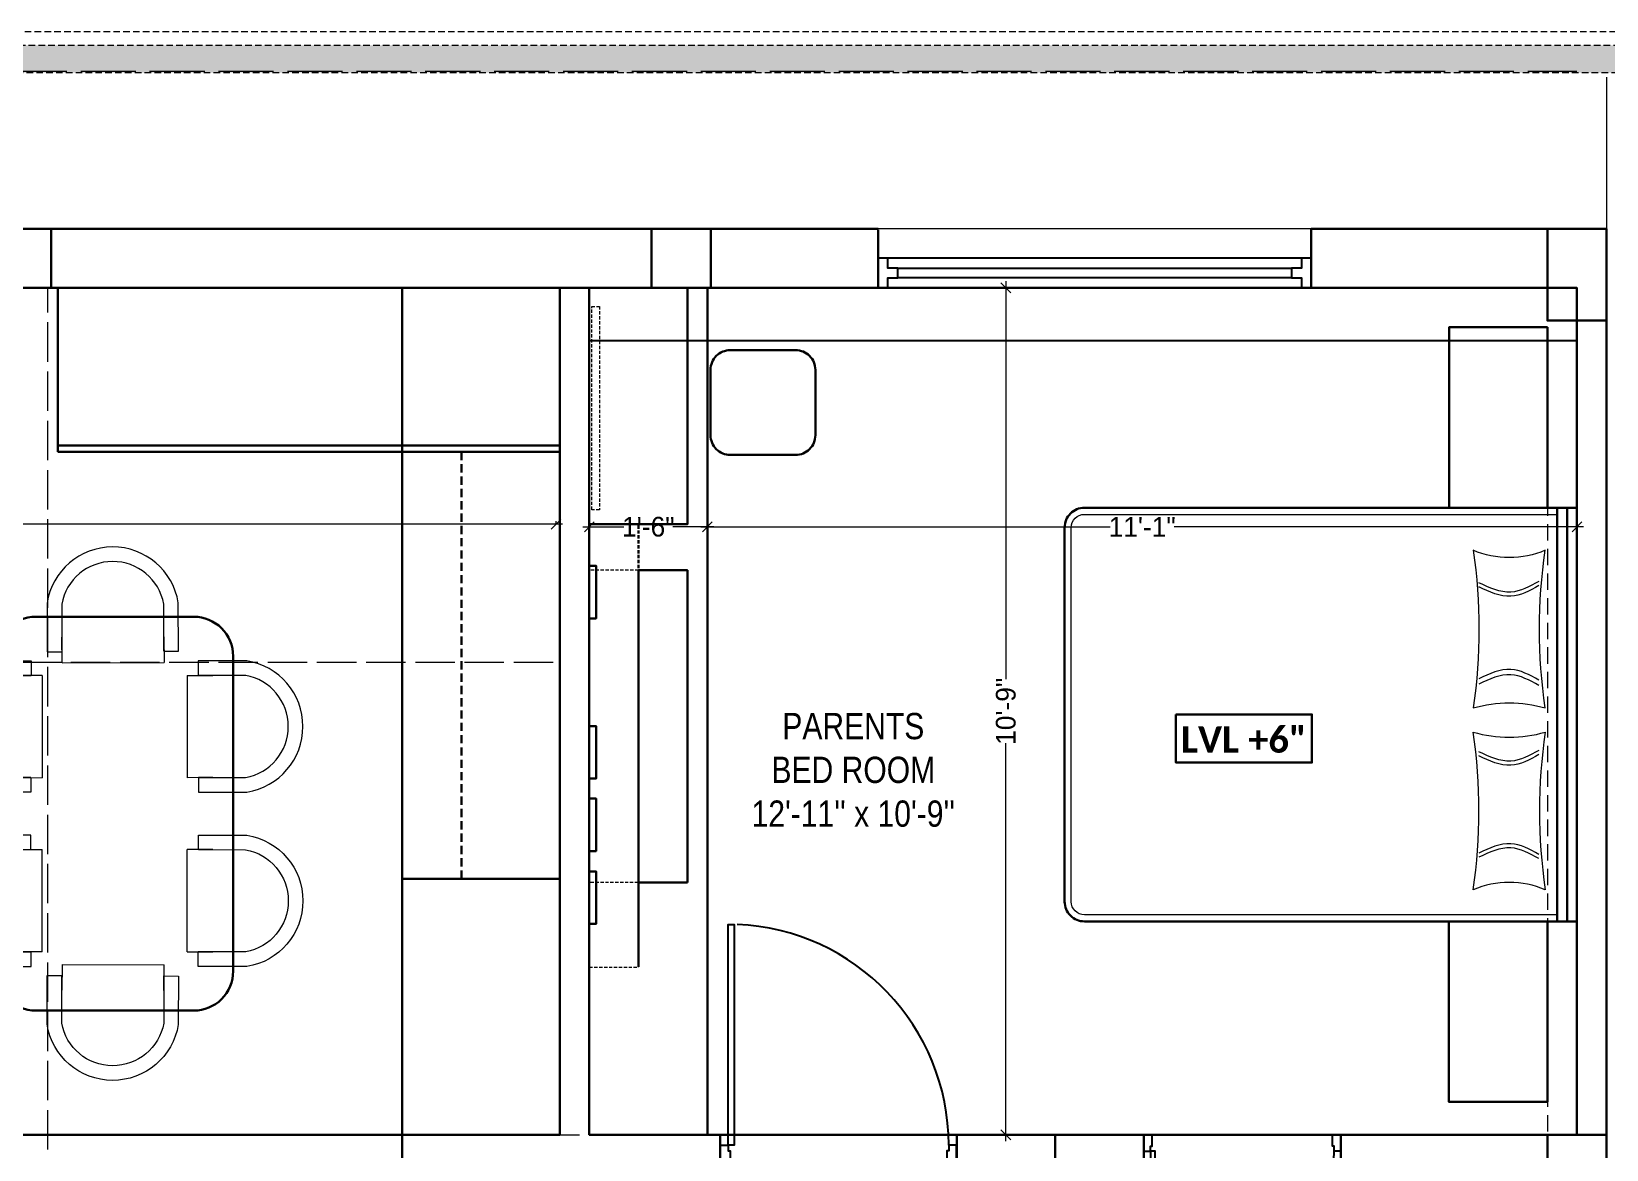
# Model space of a CAD drawing. Header units: millimetres. Extents: x 35877 to 3066687, y -650199 to -40525.
# Drawn here: x 148435.9 to 148675.9, y -180392.4 to -180222.1 of the extents above; entities that cross this region are included whole.
import ezdxf

# ---------------------------------------------------------------- set-up
doc = ezdxf.new("R2010")
doc.units = ezdxf.units.MM
doc.header["$MEASUREMENT"] = 0
doc.header["$PDMODE"] = 35
for name, pattern in [('ACAD_ISO02W100', [15, 12, -3]), ('DASHED', [0.75, 0.5, -0.25]), ('DASHED2', [0.375, 0.25, -0.125]), ('DASHEDX2', [1.5, 1, -0.5]), ('HIDDEN', [0.375, 0.25, -0.125])]:
    doc.linetypes.add(name, pattern=pattern)
doc.layers.get('Defpoints').update_dxf_attribs({"color": 220})
for name, color, linetype in [('AR DOOR', 40, 'Continuous'), ('AR ELE-5', 134, 'Continuous'), ('Labels and Texts', 8, 'Continuous'), ('str coll', 6, 'Continuous')]:
    doc.layers.add(name, color=color, linetype=linetype)
for name, color, linetype, lineweight in [('COLUMN', 1, 'Continuous', 30), ('Dimension', 10, 'DASHEDX2', 20), ('FIRST FLOOR ( TEXT )', 7, 'Continuous', 9), ('FURNITURE', 32, 'Continuous', 9), ('furniture dimensions', 1, 'DASHED', 0), ('GROUND FLOOR', 7, 'Continuous', 9), ('GROUND FLOOR  ( PLINE )', 251, 'Continuous', 30), ('Labelling', 1, 'Continuous', 25), ('NAME PLATE', 7, 'Continuous', 25), ('wall', 7, 'Continuous', 30)]:
    doc.layers.add(name, color=color, linetype=linetype, lineweight=lineweight)
doc.layers.add('XX~SLAB ( PLINE )', color=251, linetype='Continuous', plot=False)
doc.styles.add('century g', font='GOTHIC.TTF')
doc.styles.add('KATHA', font='swissc.ttf')
doc.dimstyles.new('Archana', dxfattribs={"dimtxt": 2, "dimasz": 0.75, "dimexe": 0.5, "dimexo": 0.5, "dimgap": 0, "dimtad": 0, "dimzin": 0, "dimdsep": 46, "dimlunit": 4, "dimtxsty": 'century g', "dimblk": 'OBLIQUE', "dimcen": 0, "dimdle": 1, "dimclrd": 256, "dimclre": 256, "dimclrt": 256, "dimadec": 0, "dimazin": 0, "dimtfac": 1, "dimtofl": 0, "dimtmove": 1, "dimatfit": 3, "dimfxl": 1, "dimfxlon": 1, "dimtolj": 1, "dimtzin": 0, "dimlwd": -1, "dimlwe": -1, "dimarcsym": 0})

# ---------------------------------------------------------------- blocks, each defined once
blk = doc.blocks.new('*U20')
for points in [[(0, 0), (0, 1120), (30, 1120), (30, 0)], [(-40, 0), (0, 0), (0, -30), (10, -30), (10, -100), (-40, -100)], [(1160, 0), (1120, 0), (1120, -30), (1110, -30), (1110, -100), (1160, -100)]]:
    blk.add_lwpolyline(points, close=True)
at = {"layer": 'AR ELE-5', "linetype": 'ByBlock', "ltscale": 15}
blk.add_arc((-1.6, -0.7), 1121.6, 0.03474, 87.62699, dxfattribs=at)
blk = doc.blocks.new('*U25')
for points in [[(-40, 0), (0, 0), (0, 30), (10, 30), (10, 100), (-40, 100)], [(1160, 0), (1120, 0), (1120, 30), (1110, 30), (1110, 100), (1160, 100)], [(0, 0), (0, -1120), (30, -1120), (30, 0)]]:
    blk.add_lwpolyline(points, close=True)
at = {"layer": 'AR ELE-5', "linetype": 'ByBlock', "ltscale": 15}
blk.add_arc((-1.6, 0.7), 1121.6, 272.37301, 359.96526, dxfattribs=at)
blk = doc.blocks.new('SD DSD')
at = {"layer": 'FURNITURE', "color": 9, "true_color": 0xc7c8ca, "transparency": 33554687}
for p, q in [((3348486.7, -514623.32), (3348486.68, -514619.42)), ((3348502.23, -514619.34), (3348502.25, -514623.25)), ((3348486.7, -514623.32), (3348502.25, -514623.25)), ((3348483.69, -514625.26), (3348479.79, -514625.25)), ((3348483.69, -514625.26), (3348483.66, -514640.81)), ((3348505.76, -514625.26), (3348509.66, -514625.25)), ((3348505.76, -514625.26), (3348505.79, -514640.81)), ((3348479.75, -514640.8), (3348483.66, -514640.81)), ((3348509.7, -514640.8), (3348505.79, -514640.81)), ((3348479.75, -514651.77), (3348483.66, -514651.76)), ((3348483.69, -514667.31), (3348483.66, -514651.76)), ((3348505.76, -514667.31), (3348505.79, -514651.76)), ((3348509.7, -514651.77), (3348505.79, -514651.76)), ((3348483.69, -514667.31), (3348479.79, -514667.32)), ((3348505.76, -514667.31), (3348509.66, -514667.32)), ((3348486.7, -514669.25), (3348486.68, -514673.16)), ((3348486.7, -514669.25), (3348502.25, -514669.32)), ((3348502.23, -514673.23), (3348502.25, -514669.32))]:
    blk.add_line(p, q, dxfattribs=at)
at = {"layer": 'FURNITURE', "color": 9, "true_color": 0xc7c8ca, "transparency": 33554687, "flags": 128}
for points in [[(3348502.23, -514621.56), (3348504.46, -514621.55), (3348504.42, -514614.17, 0.853613), (3348484.42, -514614.22), (3348484.46, -514621.65), (3348486.68, -514621.64)], [(3348502.22, -514619.34), (3348502.23, -514621.56), (3348502.2, -514614.36, 0.835758), (3348486.65, -514614.39), (3348486.67, -514619.42), (3348486.68, -514621.64)], [(3348481.97, -514640.8), (3348481.97, -514643.02), (3348474.58, -514643.01, -0.853613), (3348474.58, -514623.01), (3348482.01, -514623.02), (3348482.01, -514625.25)], [(3348507.48, -514640.8), (3348507.48, -514643.02), (3348514.87, -514643.01, 0.853613), (3348514.87, -514623.01), (3348507.44, -514623.02), (3348507.44, -514625.25)], [(3348479.75, -514640.79), (3348481.97, -514640.8), (3348474.77, -514640.78, -0.835758), (3348474.76, -514625.23), (3348479.79, -514625.24), (3348482.01, -514625.25)], [(3348509.7, -514640.79), (3348507.48, -514640.8), (3348514.68, -514640.78, 0.835758), (3348514.69, -514625.23), (3348509.66, -514625.24), (3348507.44, -514625.25)], [(3348481.97, -514651.77), (3348481.97, -514649.55), (3348474.58, -514649.57, 0.853613), (3348474.58, -514669.57), (3348482.01, -514669.55), (3348482.01, -514667.32)], [(3348507.48, -514651.77), (3348507.48, -514649.55), (3348514.87, -514649.57, -0.853613), (3348514.87, -514669.57), (3348507.44, -514669.55), (3348507.44, -514667.32)], [(3348479.75, -514651.78), (3348481.97, -514651.77), (3348474.77, -514651.79, 0.835758), (3348474.76, -514667.34), (3348479.79, -514667.33), (3348482.01, -514667.33)], [(3348509.7, -514651.78), (3348507.48, -514651.77), (3348514.68, -514651.79, -0.835758), (3348514.69, -514667.34), (3348509.66, -514667.33), (3348507.44, -514667.33)], [(3348502.23, -514671.01), (3348504.46, -514671.02), (3348504.42, -514678.4, -0.853613), (3348484.42, -514678.36), (3348484.46, -514670.92), (3348486.68, -514670.93)], [(3348502.22, -514673.23), (3348502.23, -514671.01), (3348502.2, -514678.21, -0.835758), (3348486.65, -514678.18), (3348486.67, -514673.16), (3348486.68, -514670.93)]]:
    blk.add_lwpolyline(points, format="xyb", dxfattribs=at)
at = {"layer": 'FURNITURE', "color": 9, "lineweight": 30, "true_color": 0xc7c8ca, "transparency": 33554687}
blk.add_lwpolyline([(3348506.78, -514676.29), (3348482.68, -514676.29, -0.414214), (3348476.68, -514670.29), (3348476.68, -514622.29, -0.414214), (3348482.68, -514616.29), (3348506.78, -514616.29, -0.414214), (3348512.78, -514622.29), (3348512.78, -514670.29, -0.414214)], format="xyb", close=True, dxfattribs=at)
blk = doc.blocks.new('GF')
at = {"color": 9, "true_color": 0xc7c8ca}
blk.add_lwpolyline([(133536.56, -183540.16), (133537.74, -183540.16), (133537.74, -183571.16), (133536.56, -183571.16)], close=True, dxfattribs=at)
at = {"layer": 'FURNITURE', "color": 9, "lineweight": 30, "true_color": 0xc7c8ca}
for p, q in [((133682.2, -183543.34), (133682.2, -183570.84)), ((133543.67, -183627.92), (133551.14, -183627.92))]:
    blk.add_line(p, q, dxfattribs=at)
at = {"layer": 'FURNITURE', "color": 9, "lineweight": 25, "true_color": 0xc7c8ca}
blk.add_line((133536.2, -183545.34), (133686.7, -183545.34), dxfattribs=at)
at = {"layer": 'FURNITURE', "color": 9, "linetype": 'DASHED', "lineweight": 30, "true_color": 0xc7c8ca}
blk.add_line((133543.67, -183640.78), (133543.67, -183573.36), dxfattribs=at)
at = {"layer": 'FURNITURE', "color": 9, "linetype": 'DASHED', "lineweight": 20, "true_color": 0xc7c8ca}
blk.add_line((133551.14, -183627.92), (133536.2, -183627.92), dxfattribs=at)
at = {"layer": 'FURNITURE', "color": 9, "lineweight": 30, "true_color": 0xc7c8ca}
for points in [[(133536.2, -183537.34), (133551.14, -183537.34), (133551.14, -183573.36), (133536.2, -183573.36)], [(133683.7, -183633.84), (133683.7, -183570.84), (133685.2, -183570.84), (133685.2, -183633.84)], [(133536.2, -183579.68), (133537.23, -183579.68), (133537.23, -183587.68), (133536.2, -183587.68)], [(133536.2, -183604.1), (133537.23, -183604.1), (133537.23, -183612.1), (133536.2, -183612.1)], [(133536.2, -183615.13), (133537.23, -183615.13), (133537.23, -183623.12), (133536.2, -183623.12)], [(133536.2, -183626.23), (133537.23, -183626.23), (133537.23, -183634.23), (133536.2, -183634.23)], [(133682.19, -183633.84), (133667.19, -183633.84), (133667.19, -183661.34), (133682.19, -183661.34)]]:
    blk.add_lwpolyline(points, close=True, dxfattribs=at)
for points in [[(133682.2, -183543.34), (133682.2, -183570.84), (133667.2, -183570.84), (133667.2, -183543.34), (133682.2, -183543.34)], [(133543.67, -183640.78), (133543.67, -183580.36), (133551.14, -183580.36), (133551.14, -183627.92)]]:
    blk.add_lwpolyline(points, dxfattribs=at)
for points in [[(133557.67, -183546.83), (133567.64, -183546.83, -0.414214), (133570.64, -183549.83), (133570.64, -183559.78, -0.414214), (133567.64, -183562.78), (133557.67, -183562.78, -0.414214), (133554.67, -183559.78), (133554.67, -183549.83, -0.414214)], [(133608.63, -183630.84), (133608.63, -183573.84, -0.414214), (133611.63, -183570.84), (133686.7, -183570.84), (133686.7, -183633.84), (133611.63, -183633.84, -0.414214)]]:
    blk.add_lwpolyline(points, format="xyb", close=True, dxfattribs=at)
at = {"layer": 'FURNITURE', "color": 9, "true_color": 0xc7c8ca}
blk.add_lwpolyline([(133609.63, -183630.84), (133609.63, -183573.84, -0.414214), (133611.63, -183571.84), (133683.7, -183571.84), (133683.7, -183632.84), (133611.63, -183632.84, -0.414214)], format="xyb", close=True, dxfattribs=at)
at = {"layer": 'FURNITURE', "color": 9, "linetype": 'DASHED', "lineweight": 20, "true_color": 0xc7c8ca}
blk.add_lwpolyline([(133536.2, -183640.79), (133543.67, -183640.79), (133543.67, -183580.36), (133536.2, -183580.36)], close=True, dxfattribs=at)
at = {"layer": 'Labelling', "color": 9, "linetype": 'DASHED2', "lineweight": 0, "ltscale": 10, "true_color": 0xc7c8ca}
blk.add_line((133682.2, -183543.34), (133682.19, -183667.34), dxfattribs=at)
blk = doc.blocks.new('_Oblique')
at = {"layer": 'wall', "color": 0, "lineweight": -2}
blk.add_line((-0.5, -0.5), (0.5, 0.5), dxfattribs=at)
blk = doc.blocks.new('*D921')
at = {"layer": 'Defpoints', "color": 0, "linetype": 'Continuous', "lineweight": 0, "transparency": 16777216}
for p in [(148284.43, -180283.65), (148515.87, -180297.17), (148515.87, -180297.17)]:
    blk.add_point(p, dxfattribs=at)
at = {"layer": 'furniture dimensions', "color": 5, "linetype": 'ByBlock', "transparency": 16777216}
blk.add_line((148284.43, -180293.17), (148284.43, -180297.67), dxfattribs=at)
at = {"layer": 'furniture dimensions', "color": 5, "linetype": 'Continuous', "transparency": 16777216}
for p, q in [((148283.43, -180297.17), (148395.28, -180297.17)), ((148516.87, -180297.17), (148405.03, -180297.17)), ((148515.87, -180297.17), (148515.87, -180296.67))]:
    blk.add_line(p, q, dxfattribs=at)
at = {"layer": 'furniture dimensions', "color": 5, "linetype": 'Continuous', "transparency": 16777216, "xscale": 1.5, "yscale": 1.5, "zscale": 1.5, "rotation": 180}
blk.add_blockref('_Oblique', (148284.43, -180297.17), dxfattribs=at)
at = {"layer": 'furniture dimensions', "color": 5, "linetype": 'Continuous', "transparency": 16777216, "xscale": 1.5, "yscale": 1.5, "zscale": 1.5}
blk.add_blockref('_Oblique', (148515.87, -180297.17), dxfattribs=at)
at = {"layer": 'furniture dimensions', "linetype": 'Continuous', "lineweight": 0, "transparency": 16777216, "insert": (148400.15, -180297.17), "char_height": 3, "attachment_point": 5, "style": 'century g'}
blk.add_mtext('\\A1;19\'-3"', dxfattribs=at)
blk = doc.blocks.new('*D934')
at = {"layer": 'Defpoints', "color": 0, "linetype": 'Continuous', "lineweight": 0, "transparency": 16777216}
for p in [(148538.93, -180297.55), (148520.93, -180299.44), (148538.93, -180299.44)]:
    blk.add_point(p, dxfattribs=at)
at = {"layer": 'furniture dimensions', "color": 5, "linetype": 'Continuous', "transparency": 16777216}
for p, q in [((148519.93, -180297.55), (148526.21, -180297.55)), ((148539.93, -180297.55), (148533.66, -180297.55)), ((148538.93, -180298.94), (148538.93, -180297.05))]:
    blk.add_line(p, q, dxfattribs=at)
at = {"layer": 'furniture dimensions', "color": 5, "linetype": 'ByBlock', "transparency": 16777216}
blk.add_line((148520.93, -180298.94), (148520.93, -180297.05), dxfattribs=at)
at = {"layer": 'furniture dimensions', "color": 5, "linetype": 'Continuous', "transparency": 16777216, "xscale": 1.5, "yscale": 1.5, "zscale": 1.5, "rotation": 180}
blk.add_blockref('_Oblique', (148520.93, -180297.55), dxfattribs=at)
at = {"layer": 'furniture dimensions', "color": 5, "linetype": 'Continuous', "transparency": 16777216, "xscale": 1.5, "yscale": 1.5, "zscale": 1.5}
blk.add_blockref('_Oblique', (148538.93, -180297.55), dxfattribs=at)
at = {"layer": 'furniture dimensions', "linetype": 'Continuous', "lineweight": 0, "transparency": 16777216, "insert": (148529.93, -180297.55), "char_height": 3, "attachment_point": 5, "style": 'century g'}
blk.add_mtext('\\A1;1\'-6"', dxfattribs=at)
blk = doc.blocks.new('*D935')
at = {"layer": 'Defpoints', "color": 0, "linetype": 'Continuous', "lineweight": 0, "transparency": 16777216}
for p in [(148671.43, -180294.65), (148538.93, -180297.17), (148671.43, -180297.55)]:
    blk.add_point(p, dxfattribs=at)
at = {"layer": 'furniture dimensions', "color": 5, "linetype": 'Continuous', "transparency": 16777216}
for p, q in [((148671.43, -180295.15), (148671.43, -180298.05)), ((148537.93, -180297.55), (148600.31, -180297.55)), ((148672.43, -180297.55), (148610.06, -180297.55))]:
    blk.add_line(p, q, dxfattribs=at)
at = {"layer": 'furniture dimensions', "color": 5, "linetype": 'ByBlock', "transparency": 16777216}
blk.add_line((148538.93, -180297.55), (148538.93, -180298.05), dxfattribs=at)
at = {"layer": 'furniture dimensions', "color": 5, "linetype": 'Continuous', "transparency": 16777216, "xscale": 1.5, "yscale": 1.5, "zscale": 1.5, "rotation": 180}
blk.add_blockref('_Oblique', (148538.93, -180297.55), dxfattribs=at)
at = {"layer": 'furniture dimensions', "color": 5, "linetype": 'Continuous', "transparency": 16777216, "xscale": 1.5, "yscale": 1.5, "zscale": 1.5}
blk.add_blockref('_Oblique', (148671.43, -180297.55), dxfattribs=at)
at = {"layer": 'furniture dimensions', "linetype": 'Continuous', "lineweight": 0, "transparency": 16777216, "insert": (148605.18, -180297.55), "char_height": 3, "attachment_point": 5, "style": 'century g'}
blk.add_mtext('\\A1;11\'-1"', dxfattribs=at)
blk = doc.blocks.new('*D936')
at = {"layer": 'Defpoints', "color": 0, "linetype": 'Continuous', "lineweight": 0, "transparency": 16777216}
for p in [(148580.06, -180261.15), (148582.36, -180390.15), (148584.41, -180390.15)]:
    blk.add_point(p, dxfattribs=at)
at = {"layer": 'furniture dimensions', "color": 5, "linetype": 'ByBlock', "transparency": 16777216}
blk.add_line((148580.56, -180261.15), (148584.91, -180261.15), dxfattribs=at)
at = {"layer": 'furniture dimensions', "color": 5, "linetype": 'Continuous', "transparency": 16777216}
for p, q in [((148584.41, -180260.15), (148584.41, -180320.77)), ((148584.41, -180391.15), (148584.41, -180330.52)), ((148582.86, -180390.15), (148584.91, -180390.15))]:
    blk.add_line(p, q, dxfattribs=at)
at = {"layer": 'furniture dimensions', "color": 5, "linetype": 'Continuous', "transparency": 16777216, "xscale": 1.5, "yscale": 1.5, "zscale": 1.5}
for p, rotation in [((148584.41, -180261.15), 90), ((148584.41, -180390.15), 270)]:
    blk.add_blockref('_Oblique', p, dxfattribs=dict(at, rotation=rotation))
at = {"layer": 'furniture dimensions', "linetype": 'Continuous', "lineweight": 0, "transparency": 16777216, "insert": (148584.41, -180325.65), "char_height": 3, "attachment_point": 5, "rotation": 90, "style": 'century g'}
blk.add_mtext('\\A1;10\'-9"', dxfattribs=at)

msp = doc.modelspace()

# ---------------------------------------------------------------- hatches: boundary and pattern name
at = {"layer": 'Dimension', "true_color": 0xd39e00, "transparency": 33554687}
h = msp.add_hatch(color=42, dxfattribs=at)
h.paths.add_polyline_path([(148202.995, -180643.12), (148798.171, -180643.12), (148798.171, -180224.19), (148202.995, -180224.19)])
h.paths.add_polyline_path([(148207.172, -180638.943), (148793.994, -180638.943), (148793.994, -180228.367), (148207.172, -180228.367)], flags=16)

# ---------------------------------------------------------------- linework, layer by layer
at = {"layer": 'COLUMN', "transparency": 33554687}
for points in [[(148429.934, -180252.146), (148438.934, -180252.146), (148438.934, -180261.146), (148429.934, -180261.146)], [(148530.434, -180252.146), (148539.434, -180252.146), (148539.434, -180261.146), (148530.434, -180261.146)], [(148666.939, -180252.146), (148675.934, -180252.146), (148675.934, -180266.146), (148666.939, -180266.146)], [(148591.934, -180390.146), (148591.934, -180399.146), (148576.934, -180399.146), (148576.934, -180390.146)], [(148666.934, -180390.146), (148675.934, -180390.146), (148675.934, -180405.146), (148666.934, -180405.146)]]:
    msp.add_lwpolyline(points, close=True, dxfattribs=at)
at = {"layer": 'Dimension', "color": 42, "true_color": 0xd39e00, "transparency": 33554687, "elevation": 0.352}
for points in [[(148200.907, -180222.102), (148800.26, -180222.102), (148800.26, -180645.208), (148200.907, -180645.208)], [(148202.995, -180224.19), (148798.171, -180224.19), (148798.171, -180643.12), (148202.995, -180643.12)], [(148207.172, -180228.367), (148793.994, -180228.367), (148793.994, -180638.943), (148207.172, -180638.943)]]:
    msp.add_lwpolyline(points, close=True, dxfattribs=at)
at = {"layer": 'FURNITURE', "color": 9, "lineweight": 30, "true_color": 0xc7c8ca, "transparency": 33554687}
for p, q in [((148439.934, -180261.146), (148439.934, -180286.146)), ((148492.434, -180286.146), (148492.434, -180261.146)), ((148439.934, -180285.146), (148516.434, -180285.146)), ((148465.932, -180285.146), (148440.932, -180285.146)), ((148492.434, -180285.146), (148516.434, -180285.146)), ((148493.434, -180285.146), (148492.434, -180285.146)), ((148465.935, -180286.146), (148439.934, -180286.146)), ((148463.435, -180286.146), (148516.434, -180286.146)), ((148492.434, -180390.146), (148492.434, -180286.146))]:
    msp.add_line(p, q, dxfattribs=at)
at = {"layer": 'FURNITURE', "color": 9, "linetype": 'HIDDEN', "lineweight": 30, "ltscale": 5, "true_color": 0xc7c8ca, "transparency": 33554687}
msp.add_line((148501.434, -180286.146), (148501.434, -180351.145), dxfattribs=at)
at = {"layer": 'FURNITURE', "color": 9, "true_color": 0xc7c8ca, "transparency": 33554687, "elevation": -0.005}
for points in [[(148655.613, -180325.123, -0.1371628), (148666.613, -180325.123, -0.0757258), (148666.613, -180301.123, -0.203137), (148655.613, -180301.123, -0.0741156)], [(148655.613, -180328.828, 0.1371628), (148666.613, -180328.828, 0.0757258), (148666.613, -180352.828, 0.203137), (148655.613, -180352.828, 0.0741156)]]:
    msp.add_lwpolyline(points, format="xyb", close=True, dxfattribs=at)
at = {"layer": 'FURNITURE', "color": 9, "lineweight": 30, "true_color": 0xc7c8ca, "transparency": 33554687}
msp.add_lwpolyline([(148492.434, -180390.146), (148516.434, -180390.146), (148516.434, -180351.145), (148492.434, -180351.145)], close=True, dxfattribs=at)
at = {"layer": 'FURNITURE', "color": 9, "true_color": 0xc7c8ca, "transparency": 33554687}
for points in [[(148665.639, -180305.864, -0.005), (148664.221, -180306.636, -0.005), (148661.228, -180308.267, -0.005), (148658.111, -180306.826, -0.005), (148656.47, -180306.068, -0.005)], [(148665.639, -180306.509, -0.005), (148664.221, -180307.281, -0.005), (148661.228, -180308.912, -0.005), (148658.111, -180307.471, -0.005), (148656.47, -180306.712, -0.005)], [(148665.639, -180320.891, -0.005), (148664.221, -180320.119, -0.005), (148661.228, -180318.488, -0.005), (148658.111, -180319.929, -0.005), (148656.47, -180320.688, -0.005)], [(148665.639, -180321.7, -0.005), (148664.221, -180320.928, -0.005), (148661.228, -180319.297, -0.005), (148658.111, -180320.738, -0.005), (148656.47, -180321.497, -0.005)], [(148665.639, -180331.606, -0.005), (148664.221, -180332.377, -0.005), (148661.228, -180334.008, -0.005), (148658.111, -180332.568, -0.005), (148656.47, -180331.809, -0.005)], [(148665.639, -180332.25, -0.005), (148664.221, -180333.022, -0.005), (148661.228, -180334.653, -0.005), (148658.111, -180333.212, -0.005), (148656.47, -180332.454, -0.005)], [(148665.639, -180347.441, -0.005), (148664.221, -180346.669, -0.005), (148661.228, -180345.038, -0.005), (148658.111, -180346.479, -0.005), (148656.47, -180347.238, -0.005)], [(148665.639, -180348.086, -0.005), (148664.221, -180347.314, -0.005), (148661.228, -180345.683, -0.005), (148658.111, -180347.124, -0.005), (148656.47, -180347.883, -0.005)]]:
    msp.add_open_spline(points, degree=3, knots=[0, 0, 0, 0, 4.5779171, 9.671137, 9.671137, 9.671137, 9.671137], dxfattribs=at)
at = {"layer": 'furniture dimensions', "color": 6, "linetype": 'Continuous', "lineweight": 30, "transparency": 33554687}
msp.add_line((148538.934, -180261.146), (148538.934, -180390.146), dxfattribs=at)
at = {"layer": 'furniture dimensions', "color": 6, "linetype": 'Continuous', "lineweight": 30, "transparency": 33554687, "elevation": 0.119}
msp.add_lwpolyline([(148516.434, -180390.146), (148284.434, -180390.146), (148284.434, -180390.146), (148284.434, -180261.146), (148516.434, -180261.146), (148516.434, -180390.146)], dxfattribs=at)
at = {"layer": 'furniture dimensions', "color": 18, "lineweight": 0, "true_color": 0x000000, "transparency": 33554687}
msp.add_lwpolyline([(148520.934, -180261.146), (148671.434, -180261.146), (148671.434, -180390.146), (148520.934, -180390.146)], close=True, dxfattribs=at)
at = {"layer": 'furniture dimensions', "color": 6, "linetype": 'Continuous', "lineweight": 30, "transparency": 33554687}
msp.add_lwpolyline([(148520.934, -180261.146), (148671.434, -180261.146), (148671.434, -180390.146), (148520.934, -180390.146)], close=True, dxfattribs=at)
at = {"layer": 'GROUND FLOOR', "transparency": 33554687}
for p, q in [((148675.934, -180229.036, 0.352), (148675.934, -180598.434)), ((148675.934, -180252.146), (148275.434, -180252.146)), ((148438.934, -180252.146), (148438.934, -180261.146)), ((148564.934, -180252.297, 0.005), (148564.934, -180261.297, 0.005)), ((148630.934, -180252.146), (148630.934, -180261.146)), ((148512.434, -180261.146), (148429.934, -180261.146)), ((148666.934, -180261.146), (148516.934, -180261.146)), ((148516.434, -180390.146), (148492.434, -180390.146)), ((148492.434, -180394.646), (148492.434, -180390.146)), ((148520.934, -180390.146), (148538.934, -180390.146)), ((148576.934, -180390.146), (148576.934, -180544.646)), ((148605.434, -180390.146), (148576.934, -180390.146)), ((148605.434, -180390.146), (148605.434, -180394.646)), ((148666.934, -180390.146), (148635.438, -180390.145)), ((148635.438, -180390.145), (148635.438, -180394.645))]:
    msp.add_line(p, q, dxfattribs=at)
at = {"layer": 'GROUND FLOOR', "linetype": 'ACAD_ISO02W100', "ltscale": 0.7, "transparency": 33554687}
msp.add_lwpolyline([(148275.434, -180228.146), (148671.434, -180228.146)], dxfattribs=at)
at = {"layer": 'GROUND FLOOR  ( PLINE )', "transparency": 33554687}
for p, q in [((148438.934, -180252.146), (148564.934, -180252.146, 0.005)), ((148438.934, -180261.146), (148438.934, -180252.146)), ((148564.934, -180252.297, 0.005), (148564.934, -180261.297, 0.005)), ((148512.434, -180261.146), (148438.934, -180261.146)), ((148570.934, -180261.146), (148512.434, -180261.146)), ((148516.434, -180390.146), (148516.434, -180261.146)), ((148520.934, -180261.146), (148520.934, -180390.146)), ((148492.434, -180394.646), (148492.434, -180390.146)), ((148492.434, -180390.146), (148516.434, -180390.146)), ((148520.934, -180390.146), (148540.896, -180390.146)), ((148540.896, -180390.146), (148540.896, -180394.713))]:
    msp.add_line(p, q, dxfattribs=at)
msp.add_lwpolyline([(148675.934, -180252.146), (148630.934, -180252.146), (148630.934, -180261.146), (148671.434, -180261.146), (148671.434, -180390.146), (148635.438, -180390.145), (148635.438, -180394.645), (148666.934, -180394.646), (148666.934, -180522.146), (148633.934, -180522.146), (148633.934, -180526.646), (148666.934, -180526.646), (148666.934, -180544.646), (148675.934, -180544.646)], close=True, dxfattribs=at)
msp.add_lwpolyline([(148581.434, -180522.146), (148609.929, -180522.146), (148609.929, -180526.646), (148581.434, -180526.646), (148581.434, -180544.646), (148576.934, -180544.646), (148576.934, -180390.146), (148605.434, -180390.146), (148605.434, -180394.646), (148591.934, -180394.646)], dxfattribs=at)
at = {"layer": 'Labelling', "color": 251, "linetype": 'ACAD_ISO02W100', "lineweight": 0, "ltscale": 0.5, "true_color": 0x636466, "transparency": 33554687}
for p, q in [((148438.434, -180534.895), (148438.434, -180261.146)), ((148284.434, -180318.146), (148516.434, -180318.146)), ((148438.434, -180390.146), (148576.934, -180390.146))]:
    msp.add_line(p, q, dxfattribs=at)
at = {"layer": 'Labelling', "color": 251, "linetype": 'ACAD_ISO02W100', "lineweight": 0, "ltscale": 10, "true_color": 0x636466, "transparency": 33554687}
msp.add_line((148538.934, -180261.146), (148538.934, -180390.146), dxfattribs=at)
at = {"layer": 'Labels and Texts', "color": 1, "lineweight": 30, "ltscale": 0.3, "transparency": 33554687}
msp.add_lwpolyline([(148610.327, -180326.118), (148631.05, -180326.118), (148631.05, -180333.465), (148610.327, -180333.465)], close=True, dxfattribs=at)
at = {"layer": 'XX~SLAB ( PLINE )', "transparency": 33554687}
msp.add_lwpolyline([(148630.934, -180256.646), (148629.434, -180256.646), (148629.434, -180258.146), (148627.934, -180258.146), (148627.934, -180259.646), (148567.934, -180259.646), (148567.934, -180258.146), (148566.434, -180258.146), (148566.434, -180256.646), (148564.934, -180256.646), (148564.934, -180261.146), (148566.434, -180261.146), (148566.434, -180259.646), (148567.934, -180259.646), (148567.934, -180258.146), (148627.934, -180258.146), (148627.934, -180259.646), (148629.434, -180259.646), (148629.434, -180261.146), (148630.934, -180261.146), (148630.934, -180256.646), (148564.934, -180256.646), (148564.934, -180261.146), (148630.934, -180261.146)], close=True, dxfattribs=at)

# ---------------------------------------------------------------- block references
at = {"layer": 'AR DOOR', "linetype": 'ByBlock', "lineweight": -2, "transparency": 33554687, "extrusion": (0, 0, -1)}
for name, p, xscale, yscale, zscale in [('*U20', (-148542.096, -180391.713), -0.02999999999997555, 0.02999999999997555, -0.02999999999997555), ('*U25', (-148606.434, -180392.645), -0.02500332000264408, 0.02500332000264408, -0.02500332000264408)]:
    msp.add_blockref(name, p, dxfattribs=dict(at, xscale=xscale, yscale=yscale, zscale=zscale))
at = {"layer": 'furniture dimensions', "color": 18, "lineweight": 30, "true_color": 0x000000, "transparency": 33554687}
msp.add_blockref('GF', (14984.737, 3276.19), dxfattribs=at)
at = {"layer": 'str coll', "color": 9, "lineweight": 30, "true_color": 0xc7c8ca, "transparency": 33554687}
msp.add_blockref('SD DSD', (-3200046.118, 334305.047, 0.005), dxfattribs=at)

# ---------------------------------------------------------------- texts
at = {"layer": 'FIRST FLOOR ( TEXT )', "transparency": 33554687, "insert": (148561.162, -180334.595), "char_height": 4, "attachment_point": 5, "style": 'KATHA'}
msp.add_mtext("PARENTS \\PBED ROOM\\P12'-11'' x 10'-9''", dxfattribs=at)
at = {"layer": 'NAME PLATE', "color": 251, "true_color": 0x636466, "transparency": 33554687, "insert": (148620.671, -180329.973, 0.06), "char_height": 4, "attachment_point": 5, "style": 'century g'}
msp.add_mtext_dynamic_manual_height_columns('{\\fCalibri|b1|i0|c0|p34;\\C256;\\c0;LVL +6"}', width=51.71911, gutter_width=1, heights=[0], dxfattribs=at)

# ---------------------------------------------------------------- dimensions: what is measured, and where the dimension line sits
at = {"layer": 'furniture dimensions', "color": 5, "linetype": 'Continuous', "lineweight": 0, "transparency": 33554687}
dim = msp.add_linear_dim(base=(148584.414, -180390.146), p1=(148580.061, -180261.146), p2=(148582.365, -180390.146), angle=90, dimstyle='Archana', override={"dimtxt": 3, "dimasz": 1.5, "dimdec": 0, "dimclrd": 5, "dimclre": 5, "dimfxl": 4}, dxfattribs=at)
dim.commit()
dim.dimension.update_dxf_attribs({"geometry": '*D936', "text_midpoint": (148584.414, -180325.646)})
for base, p1, p2, picture, middle in [((148515.875, -180297.172), (148284.434, -180283.649), (148515.875, -180297.172), '*D921', (148400.155, -180297.172)), ((148671.434306418, -180297.552249189), (148538.934306418, -180297.172249189), (148671.434306418, -180294.654099852), '*D935', (148605.184306418, -180297.552249189)), ((148538.934, -180297.546), (148520.934, -180299.436), (148538.934, -180299.436), '*D934', (148529.934, -180297.546))]:
    dim = msp.add_linear_dim(base=base, p1=p1, p2=p2, dimstyle='Archana', override={"dimtxt": 3, "dimasz": 1.5, "dimdec": 0, "dimclrd": 5, "dimclre": 5, "dimfxl": 4}, dxfattribs=at)
    dim.commit()
    dim.dimension.update_dxf_attribs({"geometry": picture, "text_midpoint": middle})

doc.saveas('drawing.dxf')
